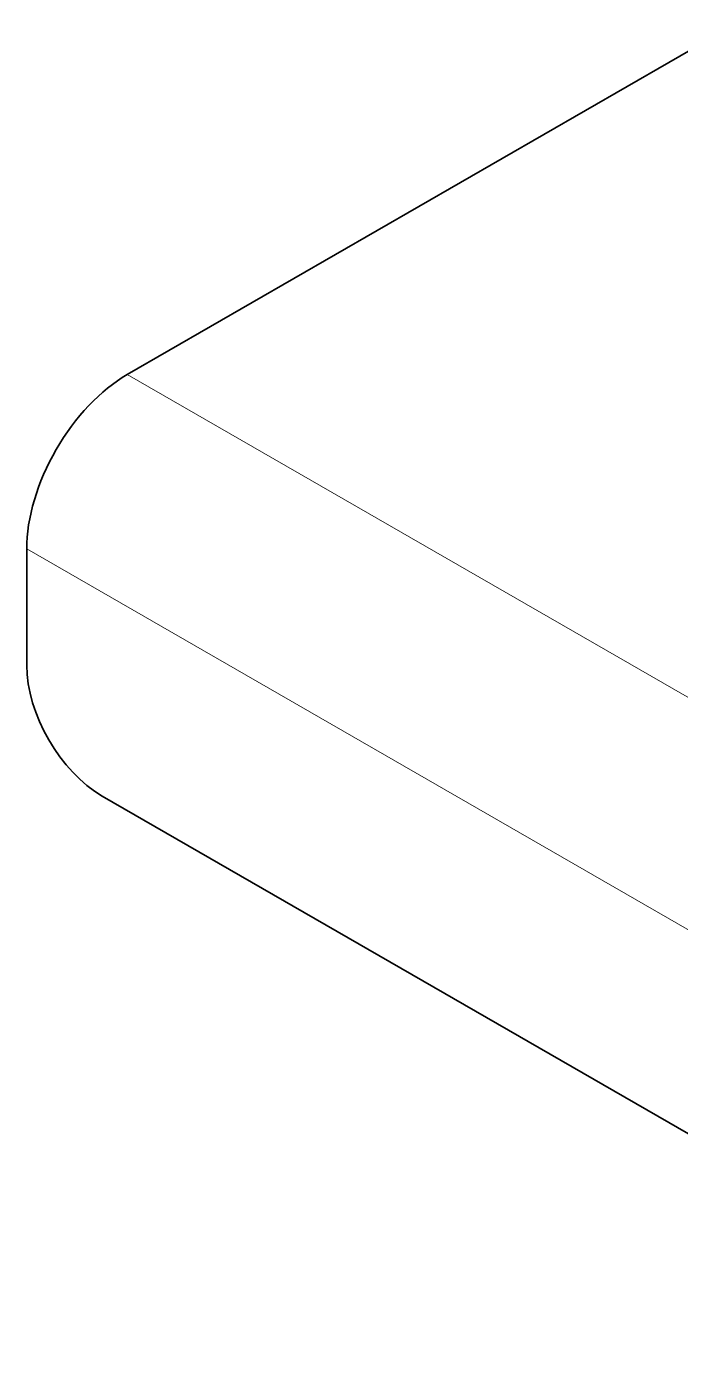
# Model space of a CAD drawing. Header units: millimetres. Extents: x 0 to 210, y 0 to 297.
# Drawn here: x 130.5 to 143.36, y 89.18 to 115.43 of the extents above; entities that cross this region are included whole.
import ezdxf

# ---------------------------------------------------------------- set-up
doc = ezdxf.new("R2010")
doc.units = ezdxf.units.MM
doc.layers.add('Arêtes tangentes visibles(ISO)', color=7, linetype='Continuous', lineweight=18)
doc.layers.add('Arêtes visibles(ISO)', color=7, linetype='Continuous', lineweight=35)

msp = doc.modelspace()

# ---------------------------------------------------------------- linework, layer by layer
at = {"layer": 'Arêtes tangentes visibles(ISO)'}
for p, q in [((132.479, 108.59), (154.753, 95.763)), ((152.773, 92.334), (130.499, 105.161))]:
    msp.add_line(p, q, dxfattribs=at)
at = {"layer": 'Arêtes visibles(ISO)'}
for p, q in [((132.479, 108.59), (144.358, 115.431)), ((130.499, 102.871), (130.499, 105.161)), ((151.288, 89.183), (131.984, 100.299))]:
    msp.add_line(p, q, dxfattribs=at)
for centre, major_axis, start_param, end_param in [((132.479, 106.301), (1.397, 2.426), 0.783464, 2.354261), ((131.984, 102.016), (-1.048, 1.82), 0.787332, 2.358128)]:
    msp.add_ellipse(centre, major_axis=major_axis, ratio=0.578093, start_param=start_param, end_param=end_param, dxfattribs=at)

doc.saveas('drawing.dxf')
